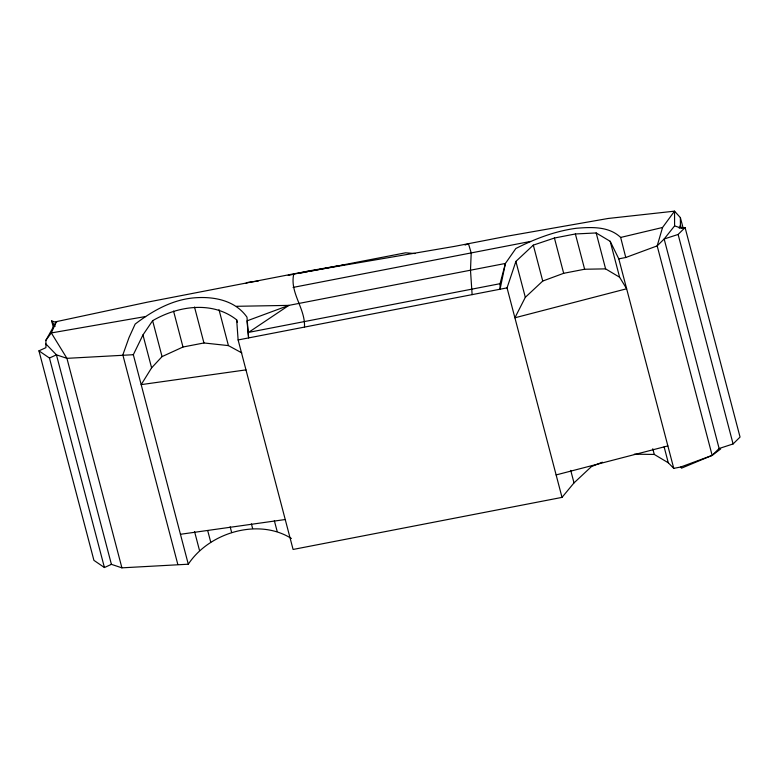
<?xml version="1.0" encoding="UTF-8"?>
<svg xmlns="http://www.w3.org/2000/svg" width="779" height="779" viewBox="0 0 779 779"><rect width="100%" height="100%" fill="white"/><g stroke="black" fill="none" stroke-linecap="round" stroke-linejoin="round"><path stroke-width="1.17" d="M304.482 327.092C305.514 308.367 289.379 292.67 293.81 273.809L454.478 246.388L506.866 236.241L608.165 218.471L674.536 211.158L680.379 217.614L683.154 228.179M177.807 564.395L122.839 354.893L128.993 337.638L135.166 324.074C152.548 310.802 172.276 299.623 194.487 297.821C213.835 296.293 235.17 300.285 246.982 317.18L248.598 337.92L246.992 320.87L288.873 305.378L505.415 263.448L500.069 289.223L500.05 283.692L505.415 263.448L515.844 248.511C534.861 238.851 555.038 231.11 576.275 228.276C591.446 227.049 608.818 226.144 620.659 237.439L625.771 257.498L618.789 258.852L610.191 241.315L596.178 232.95L575.379 233.963L554.424 238.023L533.313 245.132L515.893 261.413L507.051 287.87L562.019 497.382L293.089 549.458L238.121 339.946L236.67 319.848C212.326 300.548 177.865 305.943 152.626 320.695L142.966 334.931L133.326 354.708L188.294 564.21L121.904 567.842L111.407 564.347L104.425 567.54L93.918 560.354L38.95 350.842L45.932 347.648L45.903 340.267L56.322 321.649L147.124 302.223L293.81 273.809M625.771 257.498L657.184 245.882L664.156 238.997L674.595 225.9L674.536 211.158L662.559 227.478L657.184 245.882L712.152 455.394L681.518 468.16L680.739 467.011L673.757 468.364L668.294 462.794L654.282 454.439L634.33 454.186M679.259 228.286L680.408 224.985L680.379 217.614M56.322 321.649L51.317 332.935L45.903 340.267M619.607 277.227L605.604 268.872L584.63 269.242L563.675 273.302L542.739 281.044L525.319 297.335L514.9 317.793L626.637 288.775L619.607 277.227L610.191 241.315M241.802 352.887L228.413 345.603L203.942 342.964L182.987 347.015L162.051 356.607L151.603 367.854L141.184 384.631L245.979 369.879M188.294 564.21C209.132 532.505 258.482 517.733 291.385 538.484M562.019 497.382L574.006 482.902L591.417 466.611L602.352 462.2M719.124 448.509L664.156 238.997L678.12 234.45L685.082 227.565L740.05 437.077L733.088 443.952L719.124 448.509L712.152 455.394L680.739 467.011M712.152 455.394L720.672 448.957M245.989 283.303L248.014 282.349L258.248 281.063M38.95 350.842L49.457 358.028L56.439 354.834L66.936 358.34L133.326 354.708M465.063 245.044L468.452 243.681L471.207 252.922L470.487 270.206L472.123 294.628M556.128 474.927L667.866 445.909M620.659 237.439L662.559 227.478M288.22 275.415L308.065 271.073L339.225 265.649M300.782 273.098L303.109 272.64M305.436 272.192L307.763 271.744M308.961 271.511L405.557 252.805L415.129 253.545M293.079 287.412L530.577 241.422M685.082 227.565L681.586 228.237L674.595 225.9M500.05 283.692L248.579 332.39L288.873 305.378L236.456 306.303M238.121 339.946L507.051 287.87M341.621 265.23L344.026 264.811M145.624 316.517L51.317 332.935L66.936 358.34L121.904 567.842M180.446 534.287L285.241 519.525M53.508 327.969L51.657 320.919L56.653 322.584M45.912 343.958L56.439 354.834L111.407 564.347M51.657 320.919L55.134 326.323M680.408 224.985L681.304 228.393M678.12 234.45L733.088 443.952M618.789 258.852L673.757 468.364M664.117 446.873L668.294 462.794M596.178 232.95L605.604 268.872M652.792 448.753L654.282 454.439M575.379 233.963L584.63 269.242M554.424 238.023L563.675 273.302M533.313 245.132L542.739 281.044M515.893 261.413L525.319 297.335M570.725 470.389L574.006 482.902M236.67 319.848L237.283 322.194M218.996 309.682L228.413 345.603M274.364 520.742L277.1 531.171M194.516 307.043L203.942 342.964M251.413 523.897L252.63 528.522M173.561 311.103L182.987 347.015M230.156 526.789L231.675 532.583M152.626 320.695L162.051 356.607M207.701 530.587L210.739 542.174M142.966 334.931L151.603 367.854M194.575 531.619L199.502 550.432M49.457 358.028L104.425 567.54"/></g></svg>
